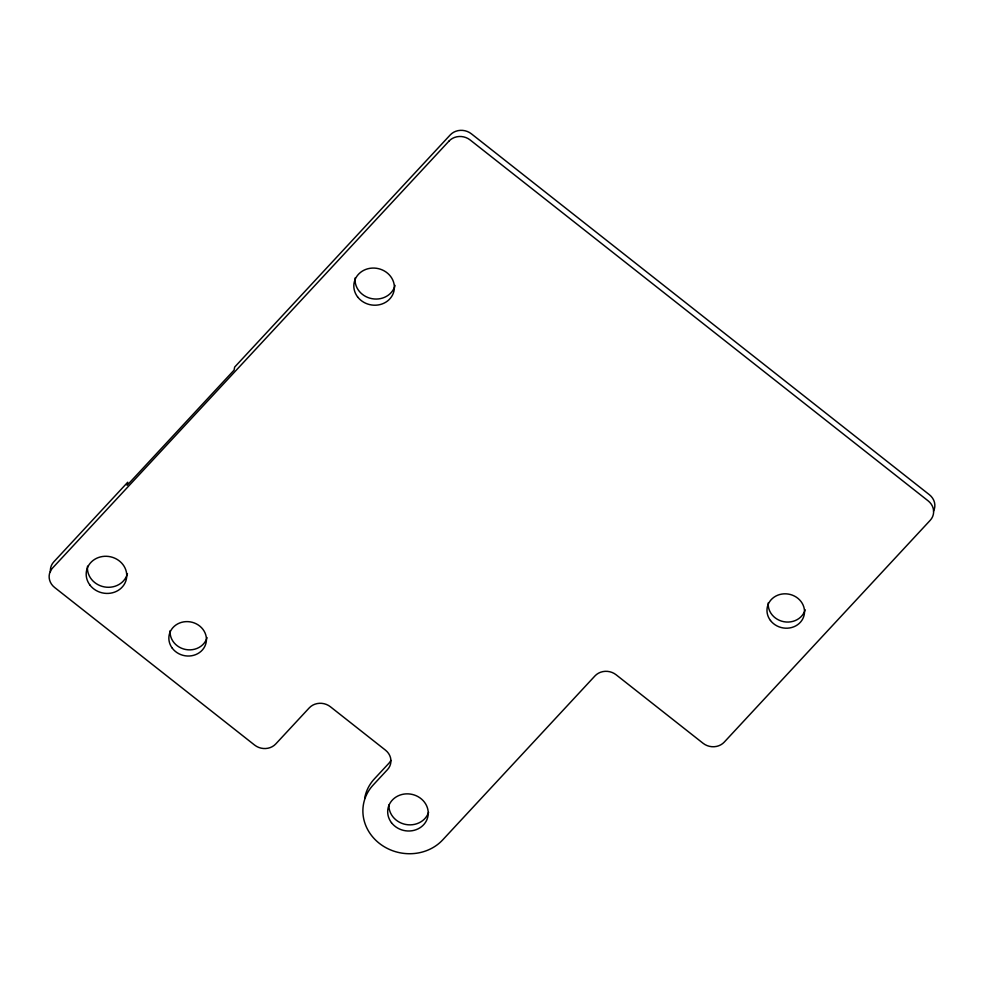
<?xml version="1.0" encoding="UTF-8"?>
<svg xmlns="http://www.w3.org/2000/svg" width="984" height="984" viewBox="0 0 984 984"><rect width="100%" height="100%" fill="white"/><g stroke="black" fill="none" stroke-linecap="round" stroke-linejoin="round"><path stroke-width="1.48" d="M364.72 797.975A45.227 41.131 11.3 0 1 374.4 778.861L388.742 763.424A15.08 13.715 11.3 0 0 390.82 760.447M50.43 571.827A15.08 13.715 11.3 0 1 53.788 561.876L127.723 482.258L127.108 485.333L234.057 370.144L234.672 367.069L450.205 134.956A15.08 13.715 11.3 0 1 471.361 133.799L929.4 494.731A15.08 13.715 11.3 0 1 933.521 511.176M127.44 573.611A20.357 18.512 11.3 0 1 104.341 586.907A20.357 18.512 11.3 0 1 87.515 566.157M207.058 637.571A18.844 17.134 11.3 0 1 185.767 649.514A18.844 17.134 11.3 0 1 170.134 630.683M428.594 812.354A20.357 18.512 11.3 0 1 405.838 824.481A20.357 18.512 11.3 0 1 388.914 804.949M805.158 609.773A18.844 17.134 11.3 0 1 783.879 621.716A18.844 17.134 11.3 0 1 768.246 602.885M395.064 285.397A20.357 18.512 11.3 0 1 371.977 298.681A20.357 18.512 11.3 0 1 355.138 277.943M448.975 141.106L52.558 568.026A15.08 13.715 11.3 0 0 54.6 587.46L254.622 745.085A15.08 13.715 11.3 0 0 275.778 743.929L309.234 707.902A15.08 13.715 11.3 0 1 330.39 706.746L385.47 750.152A15.08 13.715 11.3 0 1 387.512 769.574L373.17 785.023A45.227 41.131 11.3 0 0 379.283 843.313A45.227 41.131 11.3 0 0 442.751 839.844L594.963 675.922A15.08 13.715 11.3 0 1 616.107 674.766L703.08 743.289A15.08 13.715 11.3 0 0 724.236 742.133L930.212 520.315A15.08 13.715 11.3 0 0 928.17 500.881L470.131 139.949A15.08 13.715 11.3 0 0 448.975 141.106M89.95 585.086A20.357 18.512 11.3 0 0 124.919 583.18A20.357 18.512 11.3 0 0 104.513 556.304A20.357 18.512 11.3 0 0 89.95 585.086M172.348 648.296A18.844 17.134 11.3 0 0 204.733 646.525A18.844 17.134 11.3 0 0 185.828 621.642A18.844 17.134 11.3 0 0 172.348 648.296M357.573 296.861A20.357 18.512 11.3 0 0 392.554 294.954A20.357 18.512 11.3 0 0 372.149 268.091A20.357 18.512 11.3 0 0 357.573 296.861M770.46 620.486A18.844 17.134 11.3 0 0 802.833 618.715A18.844 17.134 11.3 0 0 783.941 593.844A18.844 17.134 11.3 0 0 770.46 620.486M391.447 822.661A20.357 18.512 11.3 0 0 426.416 820.754A20.357 18.512 11.3 0 0 406.011 793.879A20.357 18.512 11.3 0 0 391.447 822.661"/></g></svg>
